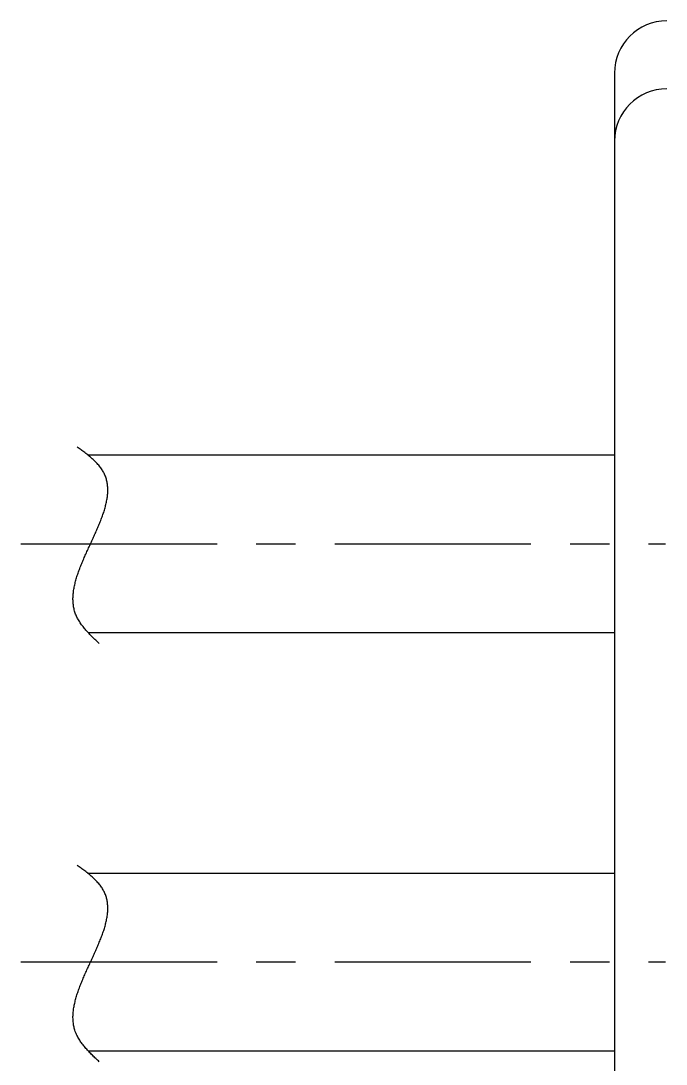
# Model space of a CAD drawing. Extents: x -644 to 949, y 138 to 558.
# Drawn here: x -495.47 to -470.8, y 248.34 to 288.25 of the extents above; entities that cross this region are included whole.
import ezdxf

# ---------------------------------------------------------------- set-up
doc = ezdxf.new("R2010")
doc.units = 0
doc.linetypes.add('CENTER', pattern=[12, 7.5, -1.5, 1.5, -1.5])
doc.linetypes.add('CONTINOUS', pattern=[0])
doc.layers.get('0').update_dxf_attribs({"linetype": 'CONTINUOUS'})
doc.layers.add('CENTER', color=1, linetype='CENTER')

msp = doc.modelspace()

# ---------------------------------------------------------------- linework, layer by layer
at = {"color": 7, "linetype": 'CONTINOUS'}
for p, q in [((-472.773, 286.251), (-472.773, 210.251)), ((-492.916, 271.651), (-472.773, 271.651)), ((-492.896, 264.851), (-472.773, 264.851)), ((-492.916, 255.651), (-472.773, 255.651)), ((-492.896, 248.851), (-472.773, 248.851))]:
    msp.add_line(p, q, dxfattribs=at)
at = {"color": 7}
for points in [[(-492.473, 264.436, 0), (-492.505, 264.465, 0), (-492.537, 264.495, 0), (-492.57, 264.526, 0), (-492.602, 264.556, 0), (-492.635, 264.587, 0), (-492.667, 264.618, 0), (-492.7, 264.65, 0), (-492.732, 264.682, 0), (-492.764, 264.713, 0), (-492.796, 264.746, 0), (-492.827, 264.778, 0), (-492.858, 264.811, 0), (-492.889, 264.844, 0), (-492.92, 264.877, 0), (-492.95, 264.911, 0), (-492.98, 264.944, 0), (-493.009, 264.979, 0), (-493.038, 265.013, 0), (-493.066, 265.047, 0), (-493.093, 265.082, 0), (-493.12, 265.117, 0), (-493.146, 265.153, 0), (-493.172, 265.188, 0), (-493.196, 265.224, 0), (-493.22, 265.261, 0), (-493.243, 265.297, 0), (-493.264, 265.334, 0), (-493.285, 265.371, 0), (-493.305, 265.408, 0), (-493.324, 265.446, 0), (-493.342, 265.483, 0), (-493.359, 265.521, 0), (-493.374, 265.56, 0), (-493.388, 265.598, 0), (-493.402, 265.637, 0), (-493.414, 265.676, 0), (-493.425, 265.716, 0), (-493.434, 265.755, 0), (-493.443, 265.795, 0), (-493.451, 265.835, 0), (-493.457, 265.876, 0), (-493.463, 265.916, 0), (-493.467, 265.957, 0), (-493.471, 265.998, 0), (-493.474, 266.039, 0), (-493.475, 266.081, 0), (-493.476, 266.122, 0), (-493.476, 266.164, 0), (-493.475, 266.206, 0), (-493.473, 266.248, 0), (-493.47, 266.291, 0), (-493.466, 266.333, 0), (-493.462, 266.376, 0), (-493.457, 266.419, 0), (-493.451, 266.462, 0), (-493.444, 266.506, 0), (-493.436, 266.549, 0), (-493.428, 266.593, 0), (-493.419, 266.636, 0), (-493.41, 266.68, 0), (-493.399, 266.724, 0), (-493.388, 266.768, 0), (-493.377, 266.813, 0), (-493.365, 266.857, 0), (-493.352, 266.902, 0), (-493.339, 266.946, 0), (-493.325, 266.991, 0), (-493.311, 267.036, 0), (-493.296, 267.081, 0), (-493.28, 267.126, 0), (-493.265, 267.171, 0), (-493.248, 267.217, 0), (-493.232, 267.262, 0), (-493.214, 267.307, 0), (-493.197, 267.353, 0), (-493.179, 267.399, 0), (-493.161, 267.444, 0), (-493.142, 267.49, 0), (-493.124, 267.536, 0), (-493.104, 267.582, 0), (-493.085, 267.627, 0), (-493.065, 267.673, 0), (-493.045, 267.719, 0), (-493.025, 267.765, 0), (-493.005, 267.811, 0), (-492.984, 267.857, 0), (-492.964, 267.904, 0), (-492.943, 267.95, 0), (-492.922, 267.996, 0), (-492.901, 268.042, 0), (-492.88, 268.088, 0), (-492.859, 268.134, 0), (-492.837, 268.18, 0), (-492.816, 268.226, 0), (-492.795, 268.272, 0), (-492.774, 268.318, 0), (-492.752, 268.365, 0), (-492.731, 268.411, 0), (-492.71, 268.457, 0), (-492.689, 268.502, 0), (-492.668, 268.548, 0), (-492.648, 268.594, 0), (-492.627, 268.64, 0), (-492.607, 268.686, 0), (-492.586, 268.731, 0), (-492.566, 268.777, 0), (-492.546, 268.823, 0), (-492.527, 268.868, 0), (-492.508, 268.913, 0), (-492.489, 268.959, 0), (-492.47, 269.004, 0), (-492.451, 269.049, 0), (-492.433, 269.094, 0), (-492.416, 269.139, 0), (-492.398, 269.184, 0), (-492.381, 269.228, 0), (-492.365, 269.273, 0), (-492.349, 269.318, 0), (-492.333, 269.362, 0), (-492.318, 269.406, 0), (-492.303, 269.45, 0), (-492.289, 269.494, 0), (-492.276, 269.538, 0), (-492.263, 269.581, 0), (-492.25, 269.625, 0), (-492.238, 269.668, 0), (-492.227, 269.711, 0), (-492.216, 269.754, 0), (-492.206, 269.797, 0), (-492.197, 269.84, 0), (-492.189, 269.882, 0), (-492.181, 269.925, 0), (-492.173, 269.967, 0), (-492.167, 270.008, 0), (-492.161, 270.05, 0), (-492.156, 270.092, 0), (-492.152, 270.133, 0), (-492.149, 270.174, 0), (-492.147, 270.215, 0), (-492.145, 270.255, 0), (-492.144, 270.296, 0), (-492.144, 270.336, 0), (-492.146, 270.376, 0), (-492.148, 270.416, 0), (-492.151, 270.455, 0), (-492.155, 270.494, 0), (-492.16, 270.533, 0), (-492.166, 270.572, 0), (-492.173, 270.61, 0), (-492.181, 270.648, 0), (-492.19, 270.686, 0), (-492.2, 270.724, 0), (-492.212, 270.761, 0), (-492.224, 270.798, 0), (-492.238, 270.835, 0), (-492.253, 270.871, 0), (-492.269, 270.907, 0), (-492.286, 270.943, 0), (-492.304, 270.978, 0), (-492.324, 271.014, 0), (-492.345, 271.048, 0), (-492.367, 271.083, 0), (-492.39, 271.117, 0), (-492.415, 271.151, 0), (-492.44, 271.185, 0), (-492.466, 271.218, 0), (-492.494, 271.251, 0), (-492.522, 271.284, 0), (-492.551, 271.316, 0), (-492.581, 271.348, 0), (-492.612, 271.379, 0), (-492.643, 271.411, 0), (-492.675, 271.442, 0), (-492.708, 271.472, 0), (-492.741, 271.503, 0), (-492.775, 271.533, 0), (-492.809, 271.563, 0), (-492.844, 271.592, 0), (-492.879, 271.621, 0), (-492.914, 271.65, 0), (-492.95, 271.678, 0), (-492.986, 271.706, 0), (-493.022, 271.734, 0), (-493.059, 271.761, 0), (-493.095, 271.788, 0), (-493.132, 271.815, 0), (-493.168, 271.842, 0), (-493.204, 271.868, 0), (-493.241, 271.893, 0), (-493.277, 271.919, 0), (-493.313, 271.944, 0)], [(-492.473, 248.436, 0), (-492.505, 248.465, 0), (-492.537, 248.495, 0), (-492.57, 248.526, 0), (-492.602, 248.556, 0), (-492.635, 248.587, 0), (-492.667, 248.618, 0), (-492.7, 248.65, 0), (-492.732, 248.682, 0), (-492.764, 248.713, 0), (-492.796, 248.746, 0), (-492.827, 248.778, 0), (-492.858, 248.811, 0), (-492.889, 248.844, 0), (-492.92, 248.877, 0), (-492.95, 248.911, 0), (-492.98, 248.944, 0), (-493.009, 248.979, 0), (-493.038, 249.013, 0), (-493.066, 249.047, 0), (-493.093, 249.082, 0), (-493.12, 249.117, 0), (-493.146, 249.153, 0), (-493.172, 249.188, 0), (-493.196, 249.224, 0), (-493.22, 249.261, 0), (-493.243, 249.297, 0), (-493.264, 249.334, 0), (-493.285, 249.371, 0), (-493.305, 249.408, 0), (-493.324, 249.446, 0), (-493.342, 249.483, 0), (-493.359, 249.521, 0), (-493.374, 249.56, 0), (-493.388, 249.598, 0), (-493.402, 249.637, 0), (-493.414, 249.676, 0), (-493.425, 249.716, 0), (-493.434, 249.755, 0), (-493.443, 249.795, 0), (-493.451, 249.835, 0), (-493.457, 249.876, 0), (-493.463, 249.916, 0), (-493.467, 249.957, 0), (-493.471, 249.998, 0), (-493.474, 250.039, 0), (-493.475, 250.081, 0), (-493.476, 250.122, 0), (-493.476, 250.164, 0), (-493.475, 250.206, 0), (-493.473, 250.248, 0), (-493.47, 250.291, 0), (-493.466, 250.333, 0), (-493.462, 250.376, 0), (-493.457, 250.419, 0), (-493.451, 250.462, 0), (-493.444, 250.506, 0), (-493.436, 250.549, 0), (-493.428, 250.593, 0), (-493.419, 250.636, 0), (-493.41, 250.68, 0), (-493.399, 250.724, 0), (-493.388, 250.768, 0), (-493.377, 250.813, 0), (-493.365, 250.857, 0), (-493.352, 250.902, 0), (-493.339, 250.946, 0), (-493.325, 250.991, 0), (-493.311, 251.036, 0), (-493.296, 251.081, 0), (-493.28, 251.126, 0), (-493.265, 251.171, 0), (-493.248, 251.217, 0), (-493.232, 251.262, 0), (-493.214, 251.307, 0), (-493.197, 251.353, 0), (-493.179, 251.399, 0), (-493.161, 251.444, 0), (-493.142, 251.49, 0), (-493.124, 251.536, 0), (-493.104, 251.582, 0), (-493.085, 251.627, 0), (-493.065, 251.673, 0), (-493.045, 251.719, 0), (-493.025, 251.765, 0), (-493.005, 251.811, 0), (-492.984, 251.857, 0), (-492.964, 251.904, 0), (-492.943, 251.95, 0), (-492.922, 251.996, 0), (-492.901, 252.042, 0), (-492.88, 252.088, 0), (-492.859, 252.134, 0), (-492.837, 252.18, 0), (-492.816, 252.226, 0), (-492.795, 252.272, 0), (-492.774, 252.318, 0), (-492.752, 252.365, 0), (-492.731, 252.411, 0), (-492.71, 252.457, 0), (-492.689, 252.502, 0), (-492.668, 252.548, 0), (-492.648, 252.594, 0), (-492.627, 252.64, 0), (-492.607, 252.686, 0), (-492.586, 252.731, 0), (-492.566, 252.777, 0), (-492.546, 252.823, 0), (-492.527, 252.868, 0), (-492.508, 252.913, 0), (-492.489, 252.959, 0), (-492.47, 253.004, 0), (-492.451, 253.049, 0), (-492.433, 253.094, 0), (-492.416, 253.139, 0), (-492.398, 253.184, 0), (-492.381, 253.228, 0), (-492.365, 253.273, 0), (-492.349, 253.318, 0), (-492.333, 253.362, 0), (-492.318, 253.406, 0), (-492.303, 253.45, 0), (-492.289, 253.494, 0), (-492.276, 253.538, 0), (-492.263, 253.581, 0), (-492.25, 253.625, 0), (-492.238, 253.668, 0), (-492.227, 253.711, 0), (-492.216, 253.754, 0), (-492.206, 253.797, 0), (-492.197, 253.84, 0), (-492.189, 253.882, 0), (-492.181, 253.925, 0), (-492.173, 253.967, 0), (-492.167, 254.008, 0), (-492.161, 254.05, 0), (-492.156, 254.092, 0), (-492.152, 254.133, 0), (-492.149, 254.174, 0), (-492.147, 254.215, 0), (-492.145, 254.255, 0), (-492.144, 254.296, 0), (-492.144, 254.336, 0), (-492.146, 254.376, 0), (-492.148, 254.416, 0), (-492.151, 254.455, 0), (-492.155, 254.494, 0), (-492.16, 254.533, 0), (-492.166, 254.572, 0), (-492.173, 254.61, 0), (-492.181, 254.648, 0), (-492.19, 254.686, 0), (-492.2, 254.724, 0), (-492.212, 254.761, 0), (-492.224, 254.798, 0), (-492.238, 254.835, 0), (-492.253, 254.871, 0), (-492.269, 254.907, 0), (-492.286, 254.943, 0), (-492.304, 254.978, 0), (-492.324, 255.014, 0), (-492.345, 255.048, 0), (-492.367, 255.083, 0), (-492.39, 255.117, 0), (-492.415, 255.151, 0), (-492.44, 255.185, 0), (-492.466, 255.218, 0), (-492.494, 255.251, 0), (-492.522, 255.284, 0), (-492.551, 255.316, 0), (-492.581, 255.348, 0), (-492.612, 255.379, 0), (-492.643, 255.411, 0), (-492.675, 255.442, 0), (-492.708, 255.472, 0), (-492.741, 255.503, 0), (-492.775, 255.533, 0), (-492.809, 255.563, 0), (-492.844, 255.592, 0), (-492.879, 255.621, 0), (-492.914, 255.65, 0), (-492.95, 255.678, 0), (-492.986, 255.706, 0), (-493.022, 255.734, 0), (-493.059, 255.761, 0), (-493.095, 255.788, 0), (-493.132, 255.815, 0), (-493.168, 255.842, 0), (-493.204, 255.868, 0), (-493.241, 255.893, 0), (-493.277, 255.919, 0), (-493.313, 255.944, 0)]]:
    msp.add_polyline3d(points, dxfattribs=at)
at = {"color": 7, "linetype": 'CONTINOUS'}
for centre in [(-470.773, 286.251), (-470.773, 283.653)]:
    msp.add_arc(centre, 2, 90, 180, dxfattribs=at)
at = {"layer": 'CENTER', "color": 1, "linetype": 'CENTER'}
for p, q in [((-495.469, 268.251), (-470.826, 268.251)), ((-495.469, 252.251), (-470.826, 252.251))]:
    msp.add_line(p, q, dxfattribs=at)

doc.saveas('drawing.dxf')
